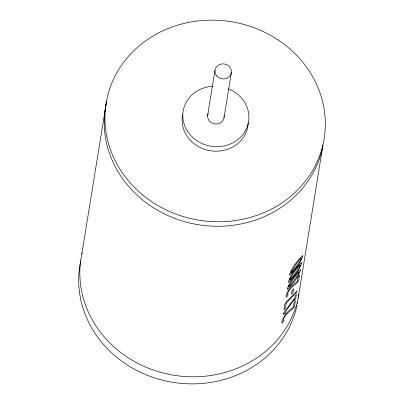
<?xml version="1.0" encoding="UTF-8"?>
<svg xmlns="http://www.w3.org/2000/svg" width="404" height="404" viewBox="0 0 404 404"><rect width="100%" height="100%" fill="white"/><g stroke="black" fill="none" stroke-linecap="round" stroke-linejoin="round"><path stroke-width="0.61" d="M81.861 253.818L106.242 103.283M207.631 115.509L214.923 70.478M224.084 117.377L231.376 72.346M298.172 298.152L322.559 147.617M298.879 294.486A110.423 100.561 9.2 0 1 298.662 295.713M298.425 296.935A110.423 100.561 9.2 0 1 168.983 374.346A110.423 100.561 9.2 0 1 82.128 252.606M323.043 145.177A110.423 100.561 9.2 0 1 193.698 223.877A110.423 100.561 9.2 0 1 106.651 101.465M228.518 88.855A33.128 30.169 9.2 0 1 239.941 137.804A33.128 30.169 9.2 0 1 186.163 128.916A33.128 30.169 9.2 0 1 212.782 86.254M248.162 122.867A33.128 30.169 9.2 0 1 211.691 150.924A33.128 30.169 9.2 0 1 182.573 114.817M224.079 115.892A8.282 7.545 9.2 0 1 214.812 123.912A8.282 7.545 9.2 0 1 208.111 113.6M297.627 302.167A110.423 100.561 9.2 0 1 297.4 303.394M297.031 305.222A110.423 100.561 9.2 0 1 167.837 381.416A110.423 100.561 9.2 0 1 80.714 260.888M300.49 270.034C298.253 277.397 292.799 284.032 287.411 289.355L287.214 289.138C289.456 281.775 294.895 275.139 300.288 269.821L300.49 270.034M301.636 262.959C299.399 270.326 293.945 276.962 288.557 282.28L288.355 282.068C290.602 274.7 296.041 268.069 301.435 262.746L301.636 262.959M302.783 255.889C300.541 263.251 295.092 269.887 289.703 275.21L289.501 274.993C291.749 267.63 297.187 260.994 302.581 255.676L302.783 255.889M284.724 313.176L284.679 313.888L285.84 312.317L286.118 310.605L294.647 299.056L294.37 300.763L295.667 299.005L296.41 294.41L295.112 296.172L294.844 297.839L283.376 313.373L283.219 314.352L284.345 313.07L284.724 313.176M281.835 321.796L282.214 323.175L284.027 320.72L283.305 320.412C284.234 314.095 290.991 311.413 294.405 306.818L295.344 301.005L293.885 302.985L293.132 307.611C287.835 310.732 283.643 315.923 281.835 321.796M286.037 295.874L286.416 297.248L288.224 294.794L287.507 294.491C288.436 288.168 295.193 285.492 298.601 280.891L299.546 275.079L298.081 277.058L297.334 281.689C292.031 284.81 287.84 289.996 286.037 295.874M284.931 303.99L283.962 309.969L285.456 307.944L286.244 303.071L296.773 292.178L296.99 290.829L286.835 301.409L284.931 303.99M292.057 290.739L291.481 294.309L293.026 292.213L293.602 288.643L292.057 290.739M291.092 271.902L291.127 272.907L295.869 267.155L300.379 260.625L301.349 258.015L300.238 258.802L296.415 263.726L291.092 271.902M289.946 278.977L289.981 279.977L294.723 274.225L299.233 267.695L300.202 265.09L299.091 265.877L295.268 270.796L289.946 278.977M288.799 286.047L288.835 287.052L293.582 281.3L298.086 274.771L299.056 272.16L297.945 272.947L294.122 277.871L288.799 286.047M216.786 76.058A8.282 7.545 9.2 0 0 230.896 74.255A8.282 7.545 9.2 0 0 221.771 63.923A8.282 7.545 9.2 0 0 216.786 76.058M142.834 195.046A110.423 100.561 9.2 0 0 323.286 143.112A110.423 100.561 9.2 0 0 179.265 24.679A110.423 100.561 9.2 0 0 142.834 195.046"/></g></svg>
